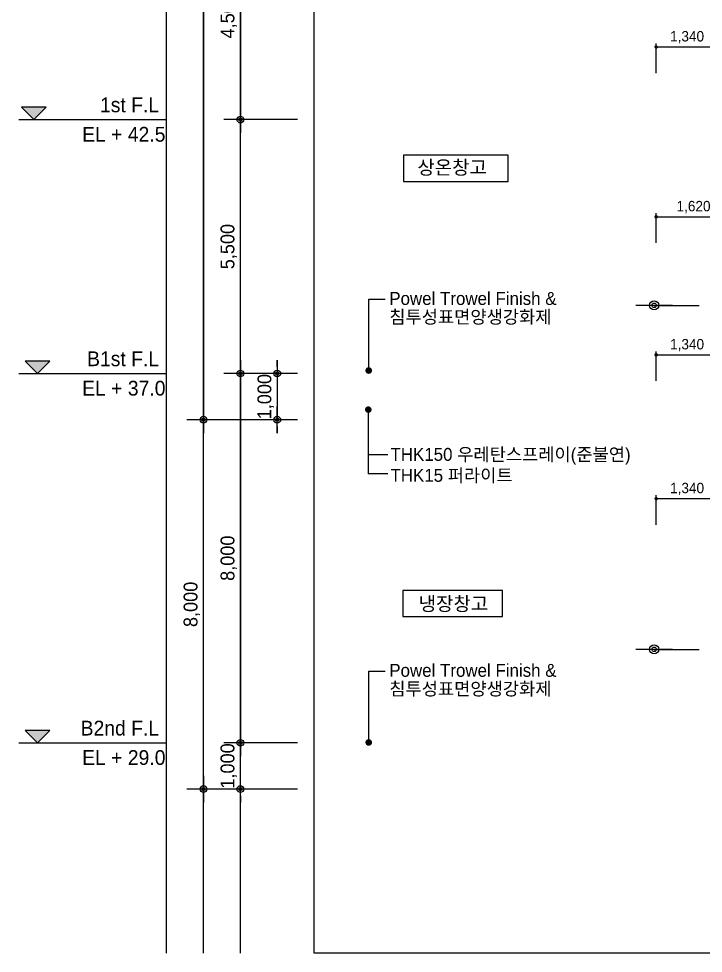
# Model space of a CAD drawing. Header units: millimetres. Extents: x 252711992 to 505989238, y 504776675 to 1009617600.
# Drawn here: x 253260731 to 253275565, y 504776996 to 504797241 of the extents above; entities that cross this region are included whole.
import ezdxf
from ezdxf.enums import TextEntityAlignment as Align

# ---------------------------------------------------------------- set-up
doc = ezdxf.new("R2010")
doc.units = ezdxf.units.MM
for name, color, linetype in [('$ZCDB_AUDIT_GENERATED_600D18', 7, 'Continuous'), ('0KD DIM', 7, 'Continuous'), ('4A.TEC ELE 4', 9, 'Continuous'), ('4A.TEC TEXT', 7, 'Continuous'), ('4A.TEC 심볼', 7, 'Continuous'), ('TEX', 3, 'Continuous'), ('TEXT', 7, 'Continuous'), ('㈜SE&C TEXT', 7, 'Continuous'), ('㈜SE&C 심볼', 7, 'Continuous')]:
    doc.layers.add(name, color=color, linetype=linetype)
doc.layers.add('DEFPOINT', color=135, linetype='Continuous', plot=False)
doc.styles.add('ARTINT-A1.$0$돋움', font='')
doc.styles.add('나눔고딕', font='')
doc.styles.add('돋움', font='')
doc.styles.add('돋음체', font='')
doc.styles.get('ARTINT-A1.$0$돋움').set_extended_font_data('Dotum')
doc.styles.get('나눔고딕').set_extended_font_data('Dotum')
doc.styles.get('돋움').set_extended_font_data('Dotum')
doc.styles.get('돋음체').set_extended_font_data('Dotum')
doc.dimstyles.new('DIM_600(외부치수)', dxfattribs={"dimscale": 400, "dimtxt": 3.3, "dimasz": 1, "dimexe": 2, "dimexo": 2, "dimgap": 1, "dimtad": 1, "dimdec": 0, "dimdsep": 46, "dimlunit": 6, "dimtxsty": '나눔고딕', "dimblk1": 'DIMDOT', "dimblk2": 'DIMDOT', "dimsah": 1, "dimcen": 2.5, "dimdle": 1.5, "dimclrd": 8, "dimclre": 8, "dimclrt": 3, "dimadec": 0, "dimazin": 0, "dimtfac": 1, "dimtdec": 0, "dimtix": 1, "dimtmove": 2, "dimatfit": 3, "dimldrblk": 'DIMDOT', "dimfxl": 1, "dimtvp": 1, "dimtolj": 1, "dimtzin": 0, "dimarcsym": 0})
doc.dimstyles.new('DIM_80(외부치수)', dxfattribs={"dimscale": 40, "dimtxt": 3.3, "dimasz": 1, "dimexe": 2, "dimexo": 2, "dimgap": 1, "dimtad": 1, "dimdec": 0, "dimdsep": 46, "dimlunit": 6, "dimtxsty": '돋움', "dimblk1": 'DIMDOT', "dimblk2": 'DIMDOT', "dimsah": 1, "dimcen": 2.5, "dimdle": 1.5, "dimclrd": 1, "dimclre": 7, "dimclrt": 2, "dimadec": 0, "dimazin": 0, "dimtfac": 1, "dimtdec": 0, "dimtix": 1, "dimtmove": 2, "dimatfit": 3, "dimldrblk": 'DIMDOT', "dimfxl": 1, "dimtvp": 1, "dimtolj": 1, "dimtzin": 0, "dimarcsym": 0})
doc.dimstyles.new('KD DIM 1', dxfattribs={"dimscale": 50, "dimtxt": 3, "dimasz": 1, "dimexe": 1, "dimexo": 1, "dimgap": 1, "dimtad": 1, "dimdec": 0, "dimzin": 0, "dimdsep": 46, "dimlunit": 6, "dimtxsty": '돋음체', "dimblk": 'DOT', "dimcen": 3, "dimdle": 1, "dimclrd": 256, "dimclre": 256, "dimclrt": 3, "dimazin": 0, "dimtfac": 1, "dimtdec": 0, "dimtix": 1, "dimtmove": 2, "dimatfit": 3, "dimldrblk": 'OBLIQUE', "dimfxl": 1, "dimtvp": 0.8333, "dimtolj": 1, "dimtzin": 0, "dimarcsym": 0})

# ---------------------------------------------------------------- blocks, each defined once
blk = doc.blocks.new('DIMDOT')
at = {"color": 0}
blk.add_line((-2, 0), (2, 0), dxfattribs=at)
for radius in [0.5, 0.25]:
    blk.add_circle((0, 0), radius, dxfattribs=at)
blk = doc.blocks.new('*D240')
at = {"layer": '$ZCDB_AUDIT_GENERATED_600D18', "color": 8, "lineweight": -2, "transparency": 16777216}
for p, q in [((253266774, 504788554), (253264374, 504788554)), ((253264734, 504780698), (253264734, 504788410)), ((253266774, 504780554), (253264374, 504780554))]:
    blk.add_line(p, q, dxfattribs=at)
at = {"layer": 'Defpoints', "color": 0, "transparency": 16777216}
for p in [(253264734, 504788554), (253267134, 504788554, 8378), (253267134, 504780554, -5000)]:
    blk.add_point(p, dxfattribs=at)
at = {"layer": '$ZCDB_AUDIT_GENERATED_600D18', "color": 8, "lineweight": -2, "transparency": 16777216, "xscale": 144, "yscale": 144, "zscale": 144}
for p, rotation in [((253264734, 504788554), 90), ((253264734, 504780554), 270)]:
    blk.add_blockref('DIMDOT', p, dxfattribs=dict(at, rotation=rotation))
at = {"layer": '$ZCDB_AUDIT_GENERATED_600D18', "color": 3, "transparency": 16777216, "insert": (253264483, 504784554), "char_height": 300, "attachment_point": 5, "rotation": 90, "style": '나눔고딕'}
blk.add_mtext('\\A1;8,000', dxfattribs=at)
blk = doc.blocks.new('*D241')
at = {"layer": '$ZCDB_AUDIT_GENERATED_600D18', "color": 8, "lineweight": -2, "transparency": 16777216}
for p, q in [((253266774, 504819554), (253264374, 504819554)), ((253264734, 504819410), (253264734, 504788698)), ((253266774, 504788554), (253264374, 504788554))]:
    blk.add_line(p, q, dxfattribs=at)
at = {"layer": 'Defpoints', "color": 0, "transparency": 16777216}
for p in [(253267134, 504819554, -43462), (253264734, 504788554), (253267134, 504788554, 8378)]:
    blk.add_point(p, dxfattribs=at)
at = {"layer": '$ZCDB_AUDIT_GENERATED_600D18', "color": 8, "lineweight": -2, "transparency": 16777216, "xscale": 144, "yscale": 144, "zscale": 144}
for p, rotation in [((253264734, 504819554), 90), ((253264734, 504788554), 270)]:
    blk.add_blockref('DIMDOT', p, dxfattribs=dict(at, rotation=rotation))
at = {"layer": '$ZCDB_AUDIT_GENERATED_600D18', "color": 3, "transparency": 16777216, "insert": (253264483, 504804054), "char_height": 300, "attachment_point": 5, "rotation": 90, "style": '나눔고딕'}
blk.add_mtext('\\A1;31,000', dxfattribs=at)
blk = doc.blocks.new('*D242')
at = {"layer": '$ZCDB_AUDIT_GENERATED_600D18', "color": 8, "lineweight": -2, "transparency": 16777216}
for p, q in [((253265534, 504781698), (253265534, 504781842)), ((253266774, 504781554), (253265174, 504781554)), ((253265534, 504780554), (253265534, 504781554)), ((253266774, 504780554), (253265174, 504780554)), ((253265534, 504780410), (253265534, 504780266))]:
    blk.add_line(p, q, dxfattribs=at)
at = {"layer": 'Defpoints', "color": 0, "transparency": 16777216}
for p in [(253265534, 504781554), (253267134, 504781554, -903), (253267134, 504780554, -2575)]:
    blk.add_point(p, dxfattribs=at)
at = {"layer": '$ZCDB_AUDIT_GENERATED_600D18', "color": 8, "lineweight": -2, "transparency": 16777216, "xscale": 144, "yscale": 144, "zscale": 144}
for p, rotation in [((253265534, 504781554), 270), ((253265534, 504780554), 90)]:
    blk.add_blockref('DIMDOT', p, dxfattribs=dict(at, rotation=rotation))
at = {"layer": '$ZCDB_AUDIT_GENERATED_600D18', "color": 3, "transparency": 16777216, "insert": (253265283, 504781054), "char_height": 300, "attachment_point": 5, "rotation": 90, "style": '나눔고딕'}
blk.add_mtext('\\A1;1,000', dxfattribs=at)
blk = doc.blocks.new('*D243')
at = {"layer": '$ZCDB_AUDIT_GENERATED_600D18', "color": 8, "lineweight": -2, "transparency": 16777216}
for p, q in [((253266774, 504789554), (253265174, 504789554)), ((253265534, 504789410), (253265534, 504781698)), ((253266774, 504781554), (253265174, 504781554))]:
    blk.add_line(p, q, dxfattribs=at)
at = {"layer": 'Defpoints', "color": 0, "transparency": 16777216}
for p in [(253267134, 504789554, -14281), (253265534, 504781554), (253267134, 504781554, -903)]:
    blk.add_point(p, dxfattribs=at)
at = {"layer": '$ZCDB_AUDIT_GENERATED_600D18', "color": 8, "lineweight": -2, "transparency": 16777216, "xscale": 144, "yscale": 144, "zscale": 144}
for p, rotation in [((253265534, 504789554), 90), ((253265534, 504781554), 270)]:
    blk.add_blockref('DIMDOT', p, dxfattribs=dict(at, rotation=rotation))
at = {"layer": '$ZCDB_AUDIT_GENERATED_600D18', "color": 3, "transparency": 16777216, "insert": (253265283, 504785554), "char_height": 300, "attachment_point": 5, "rotation": 90, "style": '나눔고딕'}
blk.add_mtext('\\A1;8,000', dxfattribs=at)
blk = doc.blocks.new('*D244')
at = {"layer": '$ZCDB_AUDIT_GENERATED_600D18', "color": 8, "lineweight": -2, "transparency": 16777216}
for p, q in [((253266774, 504795054), (253265174, 504795054)), ((253265534, 504789698), (253265534, 504794910)), ((253266774, 504789554), (253265174, 504789554))]:
    blk.add_line(p, q, dxfattribs=at)
at = {"layer": 'Defpoints', "color": 0, "transparency": 16777216}
for p in [(253265534, 504795054), (253267134, 504795054, -5084), (253267134, 504789554, -14281)]:
    blk.add_point(p, dxfattribs=at)
at = {"layer": '$ZCDB_AUDIT_GENERATED_600D18', "color": 8, "lineweight": -2, "transparency": 16777216, "xscale": 144, "yscale": 144, "zscale": 144}
for p, rotation in [((253265534, 504795054), 90), ((253265534, 504789554), 270)]:
    blk.add_blockref('DIMDOT', p, dxfattribs=dict(at, rotation=rotation))
at = {"layer": '$ZCDB_AUDIT_GENERATED_600D18', "color": 3, "transparency": 16777216, "insert": (253265283, 504792304), "char_height": 300, "attachment_point": 5, "rotation": 90, "style": '나눔고딕'}
blk.add_mtext('\\A1;5,500', dxfattribs=at)
blk = doc.blocks.new('*D245')
at = {"layer": '$ZCDB_AUDIT_GENERATED_600D18', "color": 8, "lineweight": -2, "transparency": 16777216}
for p, q in [((253266774, 504799554), (253265174, 504799554)), ((253265534, 504799410), (253265534, 504795198)), ((253266774, 504795054), (253265174, 504795054))]:
    blk.add_line(p, q, dxfattribs=at)
at = {"layer": 'Defpoints', "color": 0, "transparency": 16777216}
for p in [(253267134, 504799554, -12609), (253265534, 504795054), (253267134, 504795054, -5084)]:
    blk.add_point(p, dxfattribs=at)
at = {"layer": '$ZCDB_AUDIT_GENERATED_600D18', "color": 8, "lineweight": -2, "transparency": 16777216, "xscale": 144, "yscale": 144, "zscale": 144}
for p, rotation in [((253265534, 504799554), 90), ((253265534, 504795054), 270)]:
    blk.add_blockref('DIMDOT', p, dxfattribs=dict(at, rotation=rotation))
at = {"layer": '$ZCDB_AUDIT_GENERATED_600D18', "color": 3, "transparency": 16777216, "insert": (253265283, 504797304), "char_height": 300, "attachment_point": 5, "rotation": 90, "style": '나눔고딕'}
blk.add_mtext('\\A1;4,500', dxfattribs=at)
blk = doc.blocks.new('*D249')
at = {"layer": '$ZCDB_AUDIT_GENERATED_600D18', "color": 8, "lineweight": -2, "transparency": 16777216}
for p, q in [((253266334, 504789698), (253266334, 504789842)), ((253266774, 504789554), (253265974, 504789554)), ((253266334, 504789554), (253266334, 504788554)), ((253266774, 504788554), (253265974, 504788554)), ((253266334, 504788410), (253266334, 504788266))]:
    blk.add_line(p, q, dxfattribs=at)
at = {"layer": 'Defpoints', "color": 0, "transparency": 16777216}
for p in [(253267134, 504789554, -12771), (253266334, 504788554), (253267134, 504788554, -11099)]:
    blk.add_point(p, dxfattribs=at)
at = {"layer": '$ZCDB_AUDIT_GENERATED_600D18', "color": 8, "lineweight": -2, "transparency": 16777216, "xscale": 144, "yscale": 144, "zscale": 144}
for p, rotation in [((253266334, 504789554), 270), ((253266334, 504788554), 90)]:
    blk.add_blockref('DIMDOT', p, dxfattribs=dict(at, rotation=rotation))
at = {"layer": '$ZCDB_AUDIT_GENERATED_600D18', "color": 3, "transparency": 16777216, "insert": (253266083, 504789054), "char_height": 300, "attachment_point": 5, "rotation": 90, "style": '나눔고딕'}
blk.add_mtext('\\A1;1,000', dxfattribs=at)
blk = doc.blocks.new('_Dot')
at = {"color": 0, "linetype": 'ByBlock', "lineweight": -2}
blk.add_line((-0.5, 0), (-1, 0), dxfattribs=at)
at = {"color": 0, "linetype": 'ByBlock', "const_width": 0.5}
blk.add_lwpolyline([(-0.25, 0, 1), (0.25, 0, 1)], format="xyb", close=True, dxfattribs=at)
blk = doc.blocks.new('*D1024')
at = {"layer": '0KD DIM', "lineweight": -2, "transparency": 16777216}
for p, q in [((253274543, 504796064), (253274543, 504796704)), ((253274618, 504796629), (253275808, 504796629)), ((253275883, 504796064), (253275883, 504796704))]:
    blk.add_line(p, q, dxfattribs=at)
at = {"layer": 'Defpoints', "color": 0, "transparency": 16777216}
for p in [(253275883, 504796629), (253274543, 504795989, -8562), (253275883, 504795989, -3299)]:
    blk.add_point(p, dxfattribs=at)
at = {"layer": '0KD DIM', "lineweight": -2, "transparency": 16777216, "xscale": 75, "yscale": 75, "zscale": 75, "rotation": 180}
blk.add_blockref('_Dot', (253274543, 504796629), dxfattribs=at)
at = {"layer": '0KD DIM', "lineweight": -2, "transparency": 16777216, "xscale": 75, "yscale": 75, "zscale": 75}
blk.add_blockref('_Dot', (253275883, 504796629), dxfattribs=at)
at = {"layer": '0KD DIM', "color": 3, "transparency": 16777216, "insert": (253275213, 504796839), "char_height": 225, "attachment_point": 5, "style": '돋음체'}
blk.add_mtext('\\A1;1,340', dxfattribs=at)
blk = doc.blocks.new('_OBLIQUE')
at = {"color": 0, "linetype": 'ByBlock'}
blk.add_line((-0.5, -0.5), (0.5, 0.5), dxfattribs=at)
blk = doc.blocks.new('*D1027')
at = {"layer": '0KD DIM', "lineweight": -2, "transparency": 16777216}
for p, q in [((253274543, 504792385), (253274543, 504793025)), ((253276163, 504792385), (253276163, 504793025)), ((253274618, 504792950), (253276088, 504792950))]:
    blk.add_line(p, q, dxfattribs=at)
at = {"layer": 'Defpoints', "color": 0, "transparency": 16777216}
for p in [(253276163, 504792950), (253274543, 504792310, -8562), (253276163, 504792310, -2200)]:
    blk.add_point(p, dxfattribs=at)
at = {"layer": '0KD DIM', "lineweight": -2, "transparency": 16777216, "xscale": 75, "yscale": 75, "zscale": 75, "rotation": 180}
blk.add_blockref('_Dot', (253274543, 504792950), dxfattribs=at)
at = {"layer": '0KD DIM', "lineweight": -2, "transparency": 16777216, "xscale": 75, "yscale": 75, "zscale": 75}
blk.add_blockref('_Dot', (253276163, 504792950), dxfattribs=at)
at = {"layer": '0KD DIM', "color": 3, "transparency": 16777216, "insert": (253275353, 504793160), "char_height": 225, "attachment_point": 5, "style": '돋음체'}
blk.add_mtext('\\A1;1,620', dxfattribs=at)
blk = doc.blocks.new('*D1009')
at = {"layer": '0KD DIM', "lineweight": -2, "transparency": 16777216}
for p, q in [((253274543, 504789394), (253274543, 504790034)), ((253274618, 504789959), (253275808, 504789959)), ((253275883, 504789394), (253275883, 504790034))]:
    blk.add_line(p, q, dxfattribs=at)
at = {"layer": 'Defpoints', "color": 0, "transparency": 16777216}
for p in [(253275883, 504789959), (253274543, 504789319, -8562), (253275883, 504789319, -3299)]:
    blk.add_point(p, dxfattribs=at)
at = {"layer": '0KD DIM', "lineweight": -2, "transparency": 16777216, "xscale": 75, "yscale": 75, "zscale": 75, "rotation": 180}
blk.add_blockref('_Dot', (253274543, 504789959), dxfattribs=at)
at = {"layer": '0KD DIM', "lineweight": -2, "transparency": 16777216, "xscale": 75, "yscale": 75, "zscale": 75}
blk.add_blockref('_Dot', (253275883, 504789959), dxfattribs=at)
at = {"layer": '0KD DIM', "color": 3, "transparency": 16777216, "insert": (253275213, 504790169), "char_height": 225, "attachment_point": 5, "style": '돋음체'}
blk.add_mtext('\\A1;1,340', dxfattribs=at)
blk = doc.blocks.new('*D1012')
at = {"layer": '0KD DIM', "lineweight": -2, "transparency": 16777216}
for p, q in [((253274543, 504786279), (253274543, 504786920)), ((253275883, 504786279), (253275883, 504786920)), ((253274618, 504786845), (253275808, 504786845))]:
    blk.add_line(p, q, dxfattribs=at)
at = {"layer": 'Defpoints', "color": 0, "transparency": 16777216}
for p in [(253275883, 504786845), (253274543, 504786204, -8562), (253275883, 504786204, -3299)]:
    blk.add_point(p, dxfattribs=at)
at = {"layer": '0KD DIM', "lineweight": -2, "transparency": 16777216, "xscale": 75, "yscale": 75, "zscale": 75, "rotation": 180}
blk.add_blockref('_Dot', (253274543, 504786845), dxfattribs=at)
at = {"layer": '0KD DIM', "lineweight": -2, "transparency": 16777216, "xscale": 75, "yscale": 75, "zscale": 75}
blk.add_blockref('_Dot', (253275883, 504786845), dxfattribs=at)
at = {"layer": '0KD DIM', "color": 3, "transparency": 16777216, "insert": (253275213, 504787054), "char_height": 225, "attachment_point": 5, "style": '돋음체'}
blk.add_mtext('\\A1;1,340', dxfattribs=at)
blk = doc.blocks.new('A$C77fab269')
at = {"layer": '4A.TEC 심볼', "color": 1}
for p in [(53, 334), (368, 21)]:
    blk.add_line(p, (53, 21), dxfattribs=at)
at = {"layer": '4A.TEC 심볼', "color": 1, "const_width": 53.4}
blk.add_lwpolyline([(53, 1088, 1), (53, 1035, 1)], format="xyb", close=True, dxfattribs=at)
at = {"layer": '4A.TEC 심볼', "color": 1}
blk.add_lwpolyline([(53, 1062), (53, 334), (368, 334)], dxfattribs=at)
at = {"layer": '4A.TEC TEXT', "style": '돋움'}
for s, p in [('THK150 우레탄스프레이(준불연)', (413, 334)), ('THK15 퍼라이트', (413, -6))]:
    blk.add_text(s, height=210, dxfattribs=at).set_placement(p, align=Align.MIDDLE_LEFT)
blk = doc.blocks.new('A$C80bd29a0')
at = {"layer": 'TEX', "color": 1}
blk.add_lwpolyline([(54, 54), (54, 1211), (321, 1211)], dxfattribs=at)
at = {"layer": '㈜SE&C TEXT', "color": 1, "const_width": 53.8}
blk.add_lwpolyline([(27, 54, -1), (81, 54, -1)], format="xyb", close=True, dxfattribs=at)
at = {"layer": '4A.TEC TEXT', "style": '돋움'}
for s, p in [('Powel Trowel Finish &', (388, 1225, 0)), ('침투성표면양생강화제', (388, 925, 0))]:
    blk.add_text(s, height=210, dxfattribs=at).set_placement(p, align=Align.MIDDLE_LEFT)
blk = doc.blocks.new('A$Cf885b5ed')
at = {"layer": '4A.TEC ELE 4', "xscale": 1.333333333333333, "yscale": 1.333333333333333, "zscale": 1.333333333333333}
blk.add_blockref('A$C80bd29a0', (0, 0, 0), dxfattribs=at)

msp = doc.modelspace()

# ---------------------------------------------------------------- hatches: boundary and pattern name
at = {"layer": '㈜SE&C 심볼'}
for points in [[(253260792.11, 504795320.82), (253261058.97, 504795053.96), (253261325.83, 504795320.82)], [(253260873.55, 504789820.82), (253261140.41, 504789553.96), (253261407.27, 504789820.82)], [(253260873.55, 504781820.82), (253261140.41, 504781553.96), (253261407.27, 504781820.82)]]:
    msp.add_hatch(color=256, dxfattribs=at).paths.add_polyline_path(points)

# ---------------------------------------------------------------- linework, layer by layer
at = {"layer": 'DEFPOINT'}
for points in [[(253263933.68, 504776996.25), (253263933.68, 504828017.81), (253292587.24, 504828017.81), (253292587.24, 504776996.25)], [(253264733.68, 504776996.25), (253264733.68, 504827217.81), (253291787.24, 504827217.81), (253291787.24, 504776996.25)], [(253265533.68, 504776996.25), (253265533.68, 504826417.81), (253290987.24, 504826417.81), (253290987.24, 504776996.25)]]:
    msp.add_lwpolyline(points, dxfattribs=at)
msp.add_lwpolyline([(253267133.68, 504824817.81), (253289387.24, 504824817.81), (253289387.24, 504776996.25), (253267133.68, 504776996.25)], close=True, dxfattribs=at)
at = {"layer": 'TEXT'}
for points in [[(253269065.8, 504793716.51), (253271334.52, 504793716.51), (253271334.52, 504794283.18), (253269065.8, 504794283.18)], [(253269053.65, 504784289.07), (253271213.33, 504784289.07), (253271213.33, 504784855.74), (253269053.65, 504784855.74)]]:
    msp.add_lwpolyline(points, close=True, dxfattribs=at)
at = {"layer": '㈜SE&C 심볼'}
for p, q in [((253260731.39, 504795053.96, -9096.99), (253263933.68, 504795053.96, -9096.99)), ((253260731.39, 504789553.96, -9096.99), (253263933.68, 504789553.96, -9096.99)), ((253260731.39, 504781553.96, -9096.99), (253263933.68, 504781553.96, -9096.99))]:
    msp.add_line(p, q, dxfattribs=at)
for points, elevation in [([(253261058.97, 504795053.96), (253261325.83, 504795320.82), (253260792.11, 504795320.82), (253261058.97, 504795053.96)], -23779.46), ([(253261140.41, 504789553.96), (253261407.27, 504789820.82), (253260873.55, 504789820.82), (253261140.41, 504789553.96)], -9096.99), ([(253261140.41, 504781553.96), (253261407.27, 504781820.82), (253260873.55, 504781820.82), (253261140.41, 504781553.96)], -9096.99)]:
    msp.add_lwpolyline(points, dxfattribs=dict(at, elevation=elevation))

# ---------------------------------------------------------------- block references
at = {"layer": '4A.TEC ELE 4'}
for p in [(253268243.59, 504789547.24), (253268243.59, 504781491.96)]:
    msp.add_blockref('A$Cf885b5ed', p, dxfattribs=at)
at = {"layer": '4A.TEC ELE 4', "xscale": 1.333333333333333, "yscale": 1.333333333333333, "zscale": 1.333333333333333}
msp.add_blockref('A$C77fab269', (253268235.97, 504787357.5), dxfattribs=at)

# ---------------------------------------------------------------- texts
at = {"layer": 'TEXT', "style": '돋움'}
msp.add_text('상온창고', height=300, dxfattribs=at).set_placement((253269370.28, 504794018.17), align=Align.MIDDLE_LEFT)
msp.add_text('냉장창고', height=300, dxfattribs=at).set_placement((253270151.02, 504784566.92), align=Align.MIDDLE_CENTER)
at = {"layer": '㈜SE&C 심볼', "style": 'ARTINT-A1.$0$돋움'}
for s, p in [('1st F.L', (253263773.56, 504795214.07, -9096.99)), ('EL + 42.5', (253263911.25, 504794576.9, -9096.99)), ('B1st F.L', (253263773.56, 504789714.07, -9096.99)), ('EL + 37.0', (253263911.25, 504789076.9, -9096.99)), ('B2nd F.L', (253263773.56, 504781714.07, -9096.99)), ('EL + 29.0', (253263911.25, 504781076.9, -9096.99))]:
    msp.add_text(s, height=320.229, dxfattribs=at).set_placement(p, align=Align.RIGHT)

# ---------------------------------------------------------------- dimensions: what is measured, and where the dimension line sits
at = {"layer": '$ZCDB_AUDIT_GENERATED_600D18'}
for base, p1, p2, angle, picture, middle in [((253264733.68, 504788553.96, 903.01), (253267133.68, 504819553.96, -42558.53), (253267133.68, 504788553.96, 9280.94), 270, '*D241', (253264482.57, 504804053.96, 903.01)), ((253265533.68, 504795053.96, 903.01), (253267133.68, 504799553.96, -11705.69), (253267133.68, 504795053.96, -4180.6), 270, '*D245', (253265282.57, 504797303.96, 903.01)), ((253265533.68, 504795053.96, 903.01), (253267133.68, 504789553.96, -13377.93), (253267133.68, 504795053.96, -4180.6), 90, '*D244', (253265282.57, 504792303.96, 903.01)), ((253265533.68, 504781553.96, 903.01), (253267133.68, 504789553.96, -13377.93), (253267133.68, 504781553.96), 270, '*D243', (253265282.57, 504785553.96, 903.01)), ((253266333.68, 504788553.96, 903.01), (253267133.68, 504789553.96, -11868.06), (253267133.68, 504788553.96, -10195.82), 270, '*D249', (253266082.57, 504789053.96, 903.01)), ((253264733.68, 504788553.96, 903.01), (253267133.68, 504780553.96, -4096.99), (253267133.68, 504788553.96, 9280.94), 90, '*D240', (253264482.57, 504784553.96, 903.01)), ((253265533.68, 504781553.96, 903.01), (253267133.68, 504780553.96, -1672.24), (253267133.68, 504781553.96), 90, '*D242', (253265282.57, 504781053.96, 903.01))]:
    dim = msp.add_linear_dim(base=base, p1=p1, p2=p2, angle=angle, dimstyle='DIM_600(외부치수)', override={"dimscale": 600, "dimtxt": 0.5, "dimasz": 0.24, "dimexe": 0.6, "dimexo": 0.6, "dimgap": 0.12, "dimdec": 1, "dimdle": 0.5}, dxfattribs=at)
    dim.commit()
    dim.dimension.update_dxf_attribs({"geometry": picture, "text_midpoint": middle})
at = {"layer": '0KD DIM'}
for base, p1, p2, picture, middle in [((253275883.38, 504796629.25, 7817.06), (253274543.38, 504795988.92, -745.42), (253275883.38, 504795988.92, 4517.75), '*D1024', (253275213.38, 504796838.58, 7817.06)), ((253276163.38, 504792950.45, 7817.06), (253274543.38, 504792310.12, -745.42), (253276163.38, 504792310.12, 5617.52), '*D1027', (253275353.38, 504793159.78, 7817.06)), ((253275883.38, 504789959.41, 7817.06), (253274543.38, 504789319.08, -745.42), (253275883.38, 504789319.08, 4517.75), '*D1009', (253275213.38, 504790168.74, 7817.06)), ((253275883.38, 504786844.67, 7817.06), (253274543.38, 504786204.34, -745.42), (253275883.38, 504786204.34, 4517.75), '*D1012', (253275213.38, 504787054, 7817.06))]:
    dim = msp.add_linear_dim(base=base, p1=p1, p2=p2, angle=0, dimstyle='KD DIM 1', override={"dimscale": 75}, dxfattribs=at)
    dim.commit()
    dim.dimension.update_dxf_attribs({"geometry": picture, "text_midpoint": middle})

# ---------------------------------------------------------------- leaders
at = {"layer": '㈜SE&C TEXT', "color": 1}
for points in [[(253274499.13, 504791031.76, 7817.06), (253275475.63, 504791031.76, 7817.06)], [(253274499.13, 504783580.5, 7817.06), (253275475.63, 504783580.5, 7817.06)]]:
    msp.add_leader(points, dimstyle='DIM_80(외부치수)', override={"dimasz": 5, "dimtad": 0}, dxfattribs=at)

doc.saveas('drawing.dxf')
